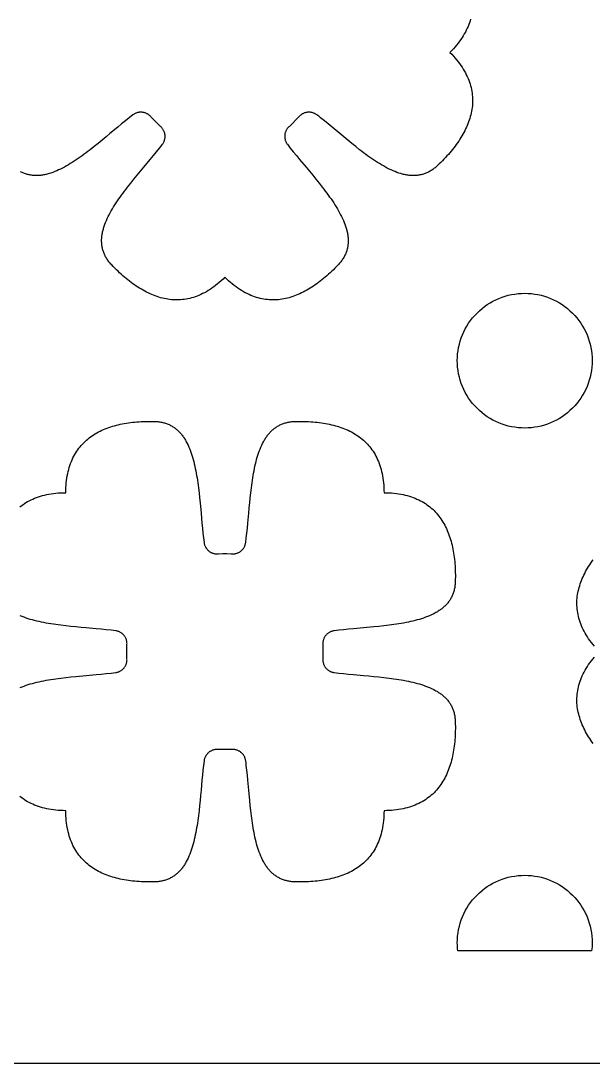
# Model space of a CAD drawing. Extents: x -1268 to 1319, y -900 to 956.
# Drawn here: x 813.5 to 1068.2, y -150 to 314.1 of the extents above; entities that cross this region are included whole.
import ezdxf

# ---------------------------------------------------------------- set-up
doc = ezdxf.new("R2010")
doc.units = 0
doc.layers.add('LAYER_1', color=7, linetype='CONTINUOUS')

msp = doc.modelspace()

# ---------------------------------------------------------------- linework, layer by layer
at = {"layer": 'LAYER_1'}
msp.add_lwpolyline([(320.92, -150), (1220.92, -150), (1220.92, 750), (320.92, 750)], close=True, dxfattribs=at)
for points in [[(1013.62, 314.84), (1013.38, 314.02), (1013.11, 313.2), (1012.81, 312.38), (1012.48, 311.56), (1012.11, 310.73), (1011.72, 309.91), (1011.3, 309.08), (1010.84, 308.26), (1010.35, 307.43), (1009.83, 306.61), (1009.27, 305.78), (1008.69, 304.96), (1008.06, 304.13), (1007.41, 303.3), (1006.72, 302.48), (1005.99, 301.65), (1005.23, 300.83), (1004.43, 300), (1005.23, 299.17), (1005.99, 298.35), (1006.72, 297.52), (1007.41, 296.7), (1008.06, 295.87), (1008.69, 295.04), (1009.27, 294.22), (1009.83, 293.39), (1010.35, 292.57), (1010.84, 291.74), (1011.3, 290.92), (1011.72, 290.09), (1012.11, 289.27), (1012.48, 288.44), (1012.81, 287.62), (1013.11, 286.8), (1013.38, 285.98), (1013.62, 285.16), (1013.83, 284.34), (1014.01, 283.52), (1014.16, 282.7), (1014.29, 281.89), (1014.39, 281.07), (1014.46, 280.26), (1014.5, 279.44), (1014.52, 278.63), (1014.5, 277.82), (1014.47, 277.02), (1014.41, 276.21), (1014.32, 275.41), (1014.2, 274.6), (1014.07, 273.8), (1013.91, 273), (1013.72, 272.21), (1013.51, 271.41), (1013.28, 270.62), (1013.03, 269.83), (1012.75, 269.04), (1012.45, 268.26), (1012.13, 267.48), (1011.79, 266.7), (1011.42, 265.92), (1011.04, 265.14), (1010.64, 264.37), (1010.21, 263.6), (1009.77, 262.84), (1009.31, 262.07), (1008.83, 261.31), (1008.33, 260.56), (1007.81, 259.8), (1007.28, 259.05), (1006.73, 258.3), (1006.16, 257.56), (1005.58, 256.82), (1004.98, 256.08), (1004.36, 255.35), (1003.73, 254.62), (1003.08, 253.9), (1002.42, 253.18), (1001.75, 252.46), (1001.06, 251.74), (1000.36, 251.04), (999.64, 250.33), (998.91, 249.63), (998.56, 249.3), (998.2, 248.99), (997.85, 248.69), (997.49, 248.4), (997.13, 248.13), (996.76, 247.86), (996.4, 247.62), (996.03, 247.38), (995.66, 247.16), (995.29, 246.95), (994.92, 246.75), (994.54, 246.57), (994.16, 246.39), (993.79, 246.23), (993.4, 246.08), (993.02, 245.94), (992.64, 245.82), (992.25, 245.7), (991.87, 245.6), (991.48, 245.51), (991.09, 245.43), (990.69, 245.36), (990.3, 245.3), (989.9, 245.25), (989.51, 245.21), (989.11, 245.18), (988.71, 245.17), (988.31, 245.16), (987.9, 245.16), (987.5, 245.17), (987.09, 245.19), (986.68, 245.23), (986.28, 245.27), (985.87, 245.32), (985.45, 245.38), (985.04, 245.45), (984.63, 245.52), (984.21, 245.61), (983.8, 245.7), (983.38, 245.81), (982.96, 245.92), (982.54, 246.04), (981.7, 246.3), (980.85, 246.6), (980, 246.92), (979.15, 247.28), (978.29, 247.66), (977.43, 248.07), (976.57, 248.5), (975.7, 248.96), (974.83, 249.44), (973.96, 249.95), (973.09, 250.48), (972.21, 251.02), (971.33, 251.59), (970.45, 252.18), (969.57, 252.78), (968.69, 253.4), (967.81, 254.03), (966.93, 254.68), (966.04, 255.34), (965.16, 256.01), (964.27, 256.69), (962.5, 258.08), (960.74, 259.51), (958.98, 260.95), (955.47, 263.86), (952, 266.76), (950.28, 268.18), (948.57, 269.56), (946.88, 270.91), (946.05, 271.57), (945.21, 272.21), (944.98, 272.38), (944.74, 272.54), (944.5, 272.68), (944.25, 272.81), (943.99, 272.92), (943.74, 273.03), (943.48, 273.12), (943.21, 273.19), (942.95, 273.26), (942.68, 273.31), (942.41, 273.35), (942.14, 273.38), (941.87, 273.39), (941.6, 273.39), (941.33, 273.38), (941.07, 273.36), (940.8, 273.32), (940.53, 273.27), (940.27, 273.21), (940.01, 273.14), (939.75, 273.06), (939.5, 272.96), (939.25, 272.85), (939.01, 272.73), (938.77, 272.6), (938.53, 272.45), (938.3, 272.29), (938.08, 272.12), (937.87, 271.94), (937.66, 271.75), (937.46, 271.55), (937.27, 271.33), (932.99, 267.05), (932.77, 266.86), (932.57, 266.66), (932.38, 266.45), (932.19, 266.24), (932.03, 266.01), (931.87, 265.79), (931.72, 265.55), (931.59, 265.31), (931.47, 265.07), (931.36, 264.82), (931.26, 264.57), (931.18, 264.31), (931.11, 264.05), (931.05, 263.79), (931, 263.52), (930.96, 263.25), (930.94, 262.98), (930.93, 262.72), (930.93, 262.45), (930.94, 262.18), (930.97, 261.91), (931.01, 261.64), (931.06, 261.37), (931.12, 261.11), (931.2, 260.84), (931.29, 260.58), (931.4, 260.33), (931.51, 260.07), (931.64, 259.82), (931.78, 259.58), (931.94, 259.34), (932.11, 259.11), (933.41, 257.43), (934.76, 255.75), (936.14, 254.04), (937.56, 252.32), (940.46, 248.85), (941.92, 247.1), (943.37, 245.34), (944.81, 243.58), (946.24, 241.81), (947.63, 240.05), (948.31, 239.16), (948.98, 238.28), (949.64, 237.39), (950.29, 236.51), (950.92, 235.63), (951.54, 234.75), (952.14, 233.87), (952.73, 232.99), (953.3, 232.11), (953.84, 231.23), (954.37, 230.36), (954.88, 229.49), (955.36, 228.62), (955.82, 227.75), (956.25, 226.89), (956.66, 226.03), (957.04, 225.17), (957.4, 224.32), (957.72, 223.47), (958.02, 222.62), (958.28, 221.78), (958.4, 221.36), (958.51, 220.94), (958.62, 220.52), (958.71, 220.11), (958.8, 219.69), (958.87, 219.28), (958.94, 218.86), (959, 218.45), (959.05, 218.04), (959.09, 217.64), (959.12, 217.23), (959.15, 216.82), (959.16, 216.42), (959.16, 216.01), (959.15, 215.61), (959.14, 215.21), (959.11, 214.81), (959.07, 214.42), (959.02, 214.02), (958.96, 213.63), (958.89, 213.23), (958.81, 212.84), (958.72, 212.45), (958.62, 212.07), (958.5, 211.68), (958.37, 211.3), (958.24, 210.91), (958.09, 210.53), (957.93, 210.15), (957.75, 209.78), (957.57, 209.4), (957.37, 209.03), (957.16, 208.66), (956.94, 208.29), (956.7, 207.92), (956.45, 207.56), (956.19, 207.19), (955.92, 206.83), (955.63, 206.47), (955.33, 206.12), (955.02, 205.76), (954.69, 205.41), (953.99, 204.68), (953.28, 203.96), (952.57, 203.26), (951.86, 202.57), (951.14, 201.9), (950.42, 201.24), (949.7, 200.59), (948.97, 199.96), (948.23, 199.34), (947.5, 198.74), (946.76, 198.16), (946.01, 197.59), (945.27, 197.04), (944.52, 196.5), (943.76, 195.99), (943.01, 195.49), (942.25, 195.01), (941.48, 194.55), (940.72, 194.11), (939.95, 193.68), (939.18, 193.28), (938.4, 192.9), (937.62, 192.53), (936.84, 192.19), (936.06, 191.87), (935.28, 191.57), (934.49, 191.29), (933.7, 191.04), (932.91, 190.81), (932.11, 190.6), (931.31, 190.41), (930.52, 190.25), (929.72, 190.11), (928.91, 190), (928.11, 189.91), (927.3, 189.85), (926.5, 189.81), (925.69, 189.8), (924.88, 189.82), (924.06, 189.86), (923.25, 189.93), (922.43, 190.03), (921.62, 190.15), (920.8, 190.31), (919.98, 190.49), (919.16, 190.7), (918.34, 190.94), (917.52, 191.21), (916.7, 191.51), (915.88, 191.84), (915.05, 192.21), (914.23, 192.6), (913.4, 193.02), (912.58, 193.48), (911.75, 193.97), (910.93, 194.49), (910.1, 195.05), (909.27, 195.63), (908.45, 196.26), (907.62, 196.91), (906.8, 197.6), (905.97, 198.33), (905.14, 199.09), (904.32, 199.89), (903.49, 199.09), (902.67, 198.33), (901.84, 197.6), (901.02, 196.91), (900.19, 196.26), (899.36, 195.63), (898.54, 195.05), (897.71, 194.49), (896.89, 193.97), (896.06, 193.48), (895.24, 193.02), (894.41, 192.6), (893.59, 192.21), (892.76, 191.84), (891.94, 191.51), (891.12, 191.21), (890.3, 190.94), (889.48, 190.7), (888.66, 190.49), (887.84, 190.31), (887.02, 190.15), (886.2, 190.03), (885.39, 189.93), (884.58, 189.86), (883.76, 189.82), (882.95, 189.8), (882.14, 189.81), (881.34, 189.85), (880.53, 189.91), (879.72, 190), (878.92, 190.11), (878.12, 190.25), (877.32, 190.41), (876.53, 190.6), (875.73, 190.81), (874.94, 191.04), (874.15, 191.29), (873.36, 191.57), (872.58, 191.87), (871.79, 192.19), (871.01, 192.53), (870.24, 192.9), (869.46, 193.28), (868.69, 193.68), (867.92, 194.11), (867.16, 194.55), (866.39, 195.01), (865.63, 195.49), (864.87, 195.99), (864.12, 196.5), (863.37, 197.04), (862.62, 197.59), (861.88, 198.16), (861.14, 198.74), (860.4, 199.34), (859.67, 199.96), (858.94, 200.59), (858.22, 201.24), (857.49, 201.9), (856.78, 202.57), (856.06, 203.26), (855.35, 203.96), (854.65, 204.68), (853.95, 205.41), (853.62, 205.76), (853.31, 206.12), (853.01, 206.47), (852.72, 206.83), (852.44, 207.19), (852.18, 207.56), (851.94, 207.92), (851.7, 208.29), (851.48, 208.66), (851.27, 209.03), (851.07, 209.4), (850.88, 209.78), (850.71, 210.15), (850.55, 210.53), (850.4, 210.91), (850.26, 211.3), (850.14, 211.68), (850.02, 212.07), (849.92, 212.45), (849.83, 212.84), (849.75, 213.23), (849.68, 213.63), (849.62, 214.02), (849.57, 214.42), (849.53, 214.81), (849.5, 215.21), (849.48, 215.61), (849.48, 216.01), (849.48, 216.42), (849.49, 216.82), (849.51, 217.23), (849.55, 217.64), (849.59, 218.04), (849.64, 218.45), (849.7, 218.86), (849.76, 219.28), (849.84, 219.69), (849.93, 220.11), (850.02, 220.52), (850.13, 220.94), (850.24, 221.36), (850.36, 221.78), (850.62, 222.62), (850.92, 223.47), (851.24, 224.32), (851.59, 225.17), (851.98, 226.03), (852.39, 226.89), (852.82, 227.75), (853.28, 228.62), (853.76, 229.49), (854.27, 230.36), (854.8, 231.23), (855.34, 232.11), (855.91, 232.99), (856.49, 233.87), (857.1, 234.75), (857.72, 235.63), (858.35, 236.51), (859, 237.39), (859.66, 238.28), (860.33, 239.16), (861.01, 240.05), (862.4, 241.81), (863.82, 243.58), (865.27, 245.34), (868.18, 248.85), (871.08, 252.32), (872.5, 254.04), (873.88, 255.75), (875.23, 257.43), (875.89, 258.27), (876.53, 259.11), (876.7, 259.34), (876.85, 259.58), (877, 259.82), (877.13, 260.07), (877.24, 260.33), (877.35, 260.58), (877.44, 260.84), (877.51, 261.11), (877.58, 261.37), (877.63, 261.64), (877.67, 261.91), (877.7, 262.18), (877.71, 262.45), (877.71, 262.72), (877.7, 262.98), (877.68, 263.25), (877.64, 263.52), (877.59, 263.79), (877.53, 264.05), (877.46, 264.31), (877.37, 264.57), (877.28, 264.82), (877.17, 265.07), (877.05, 265.31), (876.91, 265.55), (876.77, 265.79), (876.61, 266.01), (876.44, 266.24), (876.26, 266.45), (876.07, 266.66), (875.87, 266.86), (875.65, 267.05), (871.37, 271.33), (871.18, 271.55), (870.98, 271.75), (870.77, 271.94), (870.56, 272.12), (870.33, 272.29), (870.11, 272.45), (869.87, 272.6), (869.63, 272.73), (869.39, 272.85), (869.14, 272.96), (868.89, 273.06), (868.63, 273.14), (868.37, 273.21), (868.1, 273.27), (867.84, 273.32), (867.57, 273.36), (867.3, 273.38), (867.03, 273.39), (866.76, 273.39), (866.49, 273.38), (866.23, 273.35), (865.96, 273.31), (865.69, 273.26), (865.42, 273.19), (865.16, 273.12), (864.9, 273.03), (864.64, 272.92), (864.39, 272.81), (864.14, 272.68), (863.9, 272.54), (863.66, 272.38), (863.43, 272.21), (861.75, 270.91), (860.06, 269.56), (858.36, 268.18), (856.64, 266.76), (853.17, 263.86), (851.42, 262.4), (849.66, 260.95), (847.9, 259.51), (846.13, 258.08), (844.37, 256.69), (843.48, 256.01), (842.6, 255.34), (841.71, 254.68), (840.83, 254.03), (839.95, 253.4), (839.06, 252.78), (838.18, 252.18), (837.31, 251.59), (836.43, 251.02), (835.55, 250.48), (834.68, 249.95), (833.81, 249.44), (832.94, 248.96), (832.07, 248.5), (831.21, 248.07), (830.35, 247.66), (829.49, 247.28), (828.64, 246.92), (827.79, 246.6), (826.94, 246.3), (826.1, 246.04), (825.68, 245.92), (825.26, 245.81), (824.84, 245.7), (824.43, 245.61), (824.01, 245.52), (823.6, 245.45), (823.18, 245.38), (822.77, 245.32), (822.36, 245.27), (821.95, 245.23), (821.55, 245.19), (821.14, 245.17), (820.74, 245.16), (820.33, 245.16), (819.93, 245.17), (819.53, 245.18), (819.13, 245.21), (818.74, 245.25), (818.34, 245.3), (817.95, 245.36), (817.55, 245.43), (817.16, 245.51), (816.77, 245.6), (816.39, 245.7), (816, 245.82), (815.62, 245.94), (815.23, 246.08), (814.85, 246.23), (814.47, 246.39), (814.1, 246.57), (813.72, 246.75), (813.35, 246.95)], [(813.1, 97.65), (813.75, 98.15), (814.41, 98.64), (815.1, 99.11), (815.81, 99.56), (816.54, 99.99), (817.29, 100.4), (818.06, 100.79), (818.85, 101.16), (819.67, 101.51), (820.51, 101.84), (821.37, 102.14), (822.25, 102.42), (823.16, 102.68), (824.09, 102.92), (825.04, 103.14), (826.02, 103.33), (827.02, 103.5), (828.04, 103.64), (829.09, 103.76), (830.16, 103.86), (831.26, 103.93), (832.38, 103.97), (833.53, 103.99), (833.55, 105.14), (833.59, 106.26), (833.67, 107.36), (833.76, 108.43), (833.88, 109.48), (834.03, 110.5), (834.19, 111.5), (834.39, 112.48), (834.6, 113.43), (834.84, 114.36), (835.1, 115.27), (835.38, 116.15), (835.69, 117.01), (836.01, 117.85), (836.36, 118.67), (836.73, 119.46), (837.12, 120.23), (837.53, 120.98), (837.96, 121.71), (838.41, 122.42), (838.88, 123.11), (839.37, 123.77), (839.87, 124.42), (840.4, 125.04), (840.95, 125.65), (841.51, 126.23), (842.09, 126.8), (842.68, 127.34), (843.3, 127.87), (843.93, 128.37), (844.58, 128.86), (845.24, 129.33), (845.92, 129.78), (846.61, 130.21), (847.32, 130.63), (848.05, 131.02), (848.79, 131.4), (849.54, 131.76), (850.3, 132.11), (851.08, 132.43), (851.88, 132.74), (852.68, 133.04), (853.5, 133.31), (854.33, 133.57), (855.18, 133.82), (856.03, 134.05), (856.9, 134.26), (857.78, 134.46), (858.66, 134.64), (859.56, 134.81), (860.47, 134.96), (861.39, 135.1), (862.31, 135.22), (863.25, 135.33), (864.2, 135.43), (865.15, 135.51), (866.11, 135.58), (867.08, 135.64), (868.06, 135.68), (869.04, 135.71), (870.04, 135.73), (871.03, 135.73), (872.04, 135.73), (873.05, 135.71), (873.53, 135.69), (874, 135.66), (874.47, 135.62), (874.93, 135.57), (875.38, 135.51), (875.82, 135.43), (876.25, 135.35), (876.68, 135.26), (877.1, 135.15), (877.51, 135.04), (877.91, 134.92), (878.31, 134.78), (878.7, 134.64), (879.08, 134.48), (879.45, 134.32), (879.82, 134.15), (880.18, 133.97), (880.53, 133.77), (880.88, 133.57), (881.22, 133.36), (881.56, 133.14), (881.88, 132.92), (882.2, 132.68), (882.52, 132.43), (882.82, 132.18), (883.13, 131.92), (883.42, 131.65), (883.71, 131.37), (883.99, 131.08), (884.27, 130.79), (884.54, 130.48), (884.81, 130.17), (885.07, 129.86), (885.32, 129.53), (885.57, 129.2), (885.82, 128.86), (886.05, 128.51), (886.29, 128.16), (886.51, 127.79), (886.74, 127.43), (886.95, 127.05), (887.16, 126.67), (887.57, 125.89), (887.96, 125.08), (888.33, 124.25), (888.69, 123.4), (889.02, 122.52), (889.34, 121.62), (889.65, 120.7), (889.93, 119.77), (890.21, 118.81), (890.47, 117.84), (890.71, 116.85), (890.94, 115.84), (891.16, 114.82), (891.37, 113.78), (891.57, 112.73), (891.75, 111.67), (891.93, 110.6), (892.1, 109.52), (892.26, 108.43), (892.41, 107.33), (892.55, 106.22), (892.82, 103.99), (893.06, 101.73), (893.28, 99.46), (893.7, 94.92), (894.11, 90.42), (894.32, 88.2), (894.55, 86.02), (894.79, 83.87), (894.92, 82.81), (895.05, 81.77), (895.1, 81.48), (895.16, 81.2), (895.23, 80.93), (895.31, 80.66), (895.41, 80.4), (895.52, 80.15), (895.64, 79.9), (895.77, 79.66), (895.91, 79.43), (896.06, 79.2), (896.23, 78.98), (896.4, 78.77), (896.58, 78.57), (896.77, 78.38), (896.97, 78.2), (897.17, 78.02), (897.39, 77.86), (897.61, 77.71), (897.84, 77.56), (898.07, 77.43), (898.32, 77.31), (898.56, 77.2), (898.82, 77.1), (899.08, 77.01), (899.34, 76.94), (899.61, 76.87), (899.88, 76.82), (900.16, 76.79), (900.43, 76.76), (900.72, 76.75), (901, 76.76), (901.29, 76.77), (901.54, 76.79), (903.39, 76.87), (905.25, 76.87), (907.1, 76.79), (907.35, 76.77), (907.64, 76.76), (907.92, 76.75), (908.2, 76.76), (908.48, 76.79), (908.76, 76.82), (909.03, 76.87), (909.3, 76.94), (909.56, 77.01), (909.82, 77.1), (910.07, 77.2), (910.32, 77.31), (910.56, 77.43), (910.8, 77.56), (911.03, 77.71), (911.25, 77.86), (911.46, 78.02), (911.67, 78.2), (911.87, 78.38), (912.06, 78.57), (912.24, 78.77), (912.41, 78.98), (912.57, 79.2), (912.73, 79.43), (912.87, 79.66), (913, 79.9), (913.12, 80.15), (913.23, 80.4), (913.32, 80.66), (913.41, 80.93), (913.48, 81.2), (913.54, 81.48), (913.59, 81.77), (913.85, 83.87), (914.09, 86.02), (914.31, 88.2), (914.53, 90.42), (914.94, 94.92), (915.14, 97.19), (915.35, 99.46), (915.58, 101.73), (915.82, 103.99), (916.09, 106.22), (916.23, 107.33), (916.38, 108.43), (916.54, 109.52), (916.71, 110.6), (916.88, 111.67), (917.07, 112.73), (917.27, 113.78), (917.47, 114.82), (917.69, 115.84), (917.93, 116.85), (918.17, 117.84), (918.43, 118.81), (918.7, 119.77), (918.99, 120.7), (919.29, 121.62), (919.61, 122.52), (919.95, 123.4), (920.3, 124.25), (920.68, 125.08), (921.07, 125.89), (921.47, 126.67), (921.69, 127.05), (921.9, 127.43), (922.13, 127.79), (922.35, 128.16), (922.59, 128.51), (922.82, 128.86), (923.07, 129.2), (923.31, 129.53), (923.57, 129.86), (923.83, 130.17), (924.09, 130.48), (924.37, 130.79), (924.64, 131.08), (924.93, 131.37), (925.22, 131.65), (925.51, 131.92), (925.81, 132.18), (926.12, 132.43), (926.44, 132.68), (926.76, 132.92), (927.08, 133.14), (927.42, 133.36), (927.76, 133.57), (928.1, 133.77), (928.46, 133.97), (928.82, 134.15), (929.19, 134.32), (929.56, 134.48), (929.94, 134.64), (930.33, 134.78), (930.73, 134.92), (931.13, 135.04), (931.54, 135.15), (931.96, 135.26), (932.39, 135.35), (932.82, 135.43), (933.26, 135.51), (933.71, 135.57), (934.17, 135.62), (934.63, 135.66), (935.11, 135.69), (935.59, 135.71), (936.6, 135.73), (937.6, 135.73), (938.6, 135.73), (939.59, 135.71), (940.58, 135.68), (941.56, 135.64), (942.53, 135.58), (943.49, 135.51), (944.44, 135.43), (945.39, 135.33), (946.32, 135.22), (947.25, 135.1), (948.17, 134.96), (949.08, 134.81), (949.98, 134.64), (950.86, 134.46), (951.74, 134.26), (952.61, 134.05), (953.46, 133.82), (954.3, 133.57), (955.14, 133.31), (955.95, 133.04), (956.76, 132.74), (957.55, 132.43), (958.33, 132.11), (959.1, 131.76), (959.85, 131.4), (960.59, 131.02), (961.32, 130.63), (962.03, 130.21), (962.72, 129.78), (963.4, 129.33), (964.06, 128.86), (964.71, 128.37), (965.34, 127.87), (965.95, 127.34), (966.55, 126.8), (967.13, 126.23), (967.69, 125.65), (968.24, 125.04), (968.76, 124.42), (969.27, 123.77), (969.76, 123.11), (970.23, 122.42), (970.68, 121.71), (971.11, 120.98), (971.52, 120.23), (971.91, 119.46), (972.28, 118.67), (972.63, 117.85), (972.95, 117.01), (973.26, 116.15), (973.54, 115.27), (973.8, 114.36), (974.04, 113.43), (974.25, 112.48), (974.44, 111.5), (974.61, 110.5), (974.76, 109.48), (974.88, 108.43), (974.97, 107.36), (975.04, 106.26), (975.09, 105.14), (975.11, 103.99), (976.26, 103.97), (977.38, 103.93), (978.48, 103.86), (979.55, 103.76), (980.6, 103.64), (981.62, 103.5), (982.62, 103.33), (983.6, 103.14), (984.55, 102.92), (985.48, 102.68), (986.39, 102.42), (987.27, 102.14), (988.13, 101.84), (988.97, 101.51), (989.78, 101.16), (990.58, 100.79), (991.35, 100.4), (992.1, 99.99), (992.83, 99.56), (993.54, 99.11), (994.22, 98.64), (994.89, 98.15), (995.53, 97.65), (996.16, 97.12), (996.76, 96.58), (997.35, 96.01), (997.91, 95.43), (998.46, 94.84), (998.98, 94.22), (999.49, 93.59), (999.98, 92.94), (1000.45, 92.28), (1000.9, 91.6), (1001.33, 90.91), (1001.74, 90.2), (1002.14, 89.47), (1002.52, 88.74), (1002.88, 87.98), (1003.22, 87.22), (1003.55, 86.44), (1003.86, 85.64), (1004.15, 84.84), (1004.43, 84.02), (1004.69, 83.19), (1004.94, 82.34), (1005.16, 81.49), (1005.38, 80.62), (1005.58, 79.75), (1005.76, 78.86), (1005.93, 77.96), (1006.08, 77.05), (1006.22, 76.13), (1006.34, 75.21), (1006.45, 74.27), (1006.55, 73.32), (1006.63, 72.37), (1006.7, 71.41), (1006.76, 70.44), (1006.8, 69.46), (1006.83, 68.48), (1006.85, 67.48), (1006.85, 66.49), (1006.84, 65.48), (1006.82, 64.47), (1006.81, 63.99), (1006.78, 63.52), (1006.74, 63.05), (1006.69, 62.59), (1006.62, 62.15), (1006.55, 61.7), (1006.47, 61.27), (1006.38, 60.84), (1006.27, 60.43), (1006.16, 60.01), (1006.03, 59.61), (1005.9, 59.21), (1005.76, 58.83), (1005.6, 58.44), (1005.44, 58.07), (1005.27, 57.7), (1005.08, 57.34), (1004.89, 56.99), (1004.69, 56.64), (1004.48, 56.3), (1004.26, 55.97), (1004.03, 55.64), (1003.8, 55.32), (1003.55, 55), (1003.3, 54.7), (1003.03, 54.39), (1002.76, 54.1), (1002.49, 53.81), (1002.2, 53.53), (1001.9, 53.25), (1001.6, 52.98), (1001.29, 52.71), (1000.97, 52.45), (1000.65, 52.2), (1000.31, 51.95), (999.97, 51.71), (999.63, 51.47), (999.27, 51.24), (998.91, 51.01), (998.54, 50.79), (998.17, 50.57), (997.79, 50.36), (997.01, 49.95), (996.2, 49.56), (995.37, 49.19), (994.51, 48.83), (993.64, 48.5), (992.74, 48.18), (991.82, 47.87), (990.88, 47.59), (989.93, 47.31), (988.95, 47.05), (987.96, 46.81), (986.96, 46.58), (985.94, 46.36), (984.9, 46.15), (983.85, 45.95), (982.79, 45.77), (981.72, 45.59), (980.64, 45.42), (979.55, 45.26), (978.45, 45.11), (977.34, 44.97), (975.1, 44.71), (972.85, 44.46), (970.58, 44.24), (966.04, 43.82), (961.54, 43.41), (959.32, 43.2), (957.13, 42.97), (954.99, 42.73), (953.93, 42.6), (952.88, 42.47), (952.6, 42.42), (952.32, 42.36), (952.05, 42.29), (951.78, 42.21), (951.52, 42.11), (951.26, 42), (951.02, 41.88), (950.78, 41.75), (950.54, 41.61), (950.32, 41.46), (950.1, 41.29), (949.89, 41.12), (949.69, 40.94), (949.5, 40.75), (949.32, 40.55), (949.14, 40.35), (948.98, 40.13), (948.82, 39.91), (948.68, 39.68), (948.55, 39.45), (948.43, 39.2), (948.32, 38.96), (948.22, 38.7), (948.13, 38.45), (948.06, 38.18), (947.99, 37.91), (947.94, 37.64), (947.9, 37.37), (947.88, 37.09), (947.87, 36.8), (947.87, 36.52), (947.89, 36.23), (947.89, 30.17), (947.87, 29.89), (947.87, 29.6), (947.88, 29.32), (947.9, 29.04), (947.94, 28.76), (947.99, 28.49), (948.06, 28.22), (948.13, 27.96), (948.22, 27.7), (948.32, 27.45), (948.43, 27.2), (948.55, 26.96), (948.68, 26.72), (948.82, 26.49), (948.98, 26.27), (949.14, 26.06), (949.32, 25.85), (949.5, 25.65), (949.69, 25.46), (949.89, 25.28), (950.1, 25.11), (950.32, 24.95), (950.54, 24.8), (950.78, 24.65), (951.02, 24.52), (951.26, 24.4), (951.52, 24.29), (951.78, 24.2), (952.05, 24.11), (952.32, 24.04), (952.6, 23.98), (952.88, 23.94), (954.99, 23.67), (957.13, 23.43), (959.32, 23.21), (961.54, 22.99), (966.04, 22.59), (968.31, 22.38), (970.58, 22.17), (972.85, 21.94), (975.1, 21.7), (977.34, 21.43), (978.45, 21.29), (979.55, 21.14), (980.64, 20.98), (981.72, 20.81), (982.79, 20.64), (983.85, 20.45), (984.9, 20.25), (985.94, 20.05), (986.96, 19.83), (987.96, 19.59), (988.95, 19.35), (989.93, 19.09), (990.88, 18.82), (991.82, 18.53), (992.74, 18.23), (993.64, 17.91), (994.51, 17.57), (995.37, 17.22), (996.2, 16.85), (997.01, 16.46), (997.79, 16.05), (998.17, 15.83), (998.54, 15.62), (998.91, 15.4), (999.27, 15.17), (999.63, 14.94), (999.97, 14.7), (1000.31, 14.45), (1000.65, 14.21), (1000.97, 13.95), (1001.29, 13.69), (1001.6, 13.43), (1001.9, 13.15), (1002.2, 12.88), (1002.49, 12.59), (1002.76, 12.3), (1003.03, 12.01), (1003.3, 11.71), (1003.55, 11.4), (1003.8, 11.09), (1004.03, 10.77), (1004.26, 10.44), (1004.48, 10.1), (1004.69, 9.76), (1004.89, 9.42), (1005.08, 9.06), (1005.27, 8.7), (1005.44, 8.33), (1005.6, 7.96), (1005.76, 7.58), (1005.9, 7.19), (1006.03, 6.79), (1006.16, 6.39), (1006.27, 5.98), (1006.38, 5.56), (1006.47, 5.13), (1006.55, 4.7), (1006.62, 4.26), (1006.69, 3.81), (1006.74, 3.35), (1006.78, 2.89), (1006.81, 2.41), (1006.82, 1.93), (1006.84, 0.92), (1006.85, -0.08), (1006.85, -1.08), (1006.83, -2.07), (1006.8, -3.06), (1006.76, -4.03), (1006.7, -5), (1006.63, -5.97), (1006.55, -6.92), (1006.45, -7.87), (1006.34, -8.8), (1006.22, -9.73), (1006.08, -10.65), (1005.93, -11.56), (1005.76, -12.45), (1005.58, -13.34), (1005.38, -14.22), (1005.16, -15.09), (1004.94, -15.94), (1004.69, -16.78), (1004.43, -17.61), (1004.15, -18.43), (1003.86, -19.24), (1003.55, -20.03), (1003.22, -20.81), (1002.88, -21.58), (1002.52, -22.33), (1002.14, -23.07), (1001.74, -23.8), (1001.33, -24.5), (1000.9, -25.2), (1000.45, -25.88), (999.98, -26.54), (999.49, -27.19), (998.98, -27.82), (998.46, -28.43), (997.91, -29.03), (997.35, -29.61), (996.76, -30.17), (996.16, -30.72), (995.53, -31.24), (994.89, -31.75), (994.22, -32.24), (993.54, -32.71), (992.83, -33.16), (992.1, -33.59), (991.35, -34), (990.58, -34.39), (989.78, -34.76), (988.97, -35.1), (988.13, -35.43), (987.27, -35.74), (986.39, -36.02), (985.48, -36.28), (984.55, -36.52), (983.6, -36.73), (982.62, -36.92), (981.62, -37.09), (980.6, -37.24), (979.55, -37.36), (978.48, -37.45), (977.38, -37.52), (976.26, -37.57), (975.11, -37.59), (975.09, -38.74), (975.04, -39.86), (974.97, -40.95), (974.88, -42.03), (974.76, -43.08), (974.61, -44.1), (974.44, -45.1), (974.25, -46.08), (974.04, -47.03), (973.8, -47.96), (973.54, -48.87), (973.26, -49.75), (972.95, -50.61), (972.63, -51.45), (972.28, -52.26), (971.91, -53.06), (971.52, -53.83), (971.11, -54.58), (970.68, -55.31), (970.23, -56.02), (969.76, -56.7), (969.27, -57.37), (968.76, -58.01), (968.24, -58.64), (967.69, -59.24), (967.13, -59.83), (966.55, -60.39), (965.95, -60.94), (965.34, -61.46), (964.71, -61.97), (964.06, -62.46), (963.4, -62.93), (962.72, -63.38), (962.03, -63.81), (961.32, -64.22), (960.59, -64.62), (959.85, -65), (959.1, -65.36), (958.33, -65.7), (957.55, -66.03), (956.76, -66.34), (955.95, -66.63), (955.14, -66.91), (954.3, -67.17), (953.46, -67.41), (952.61, -67.64), (951.74, -67.86), (950.86, -68.05), (949.98, -68.24), (949.08, -68.4), (948.17, -68.56), (947.25, -68.7), (946.32, -68.82), (945.39, -68.93), (944.44, -69.03), (943.49, -69.11), (942.53, -69.18), (941.56, -69.23), (940.58, -69.28), (939.59, -69.31), (938.6, -69.32), (937.6, -69.33), (936.6, -69.32), (935.59, -69.3), (935.11, -69.28), (934.63, -69.26), (934.17, -69.22), (933.71, -69.16), (933.26, -69.1), (932.82, -69.03), (932.39, -68.95), (931.96, -68.85), (931.54, -68.75), (931.13, -68.64), (930.73, -68.51), (930.33, -68.38), (929.94, -68.23), (929.56, -68.08), (929.19, -67.92), (928.82, -67.74), (928.46, -67.56), (928.1, -67.37), (927.76, -67.17), (927.42, -66.96), (927.08, -66.74), (926.76, -66.51), (926.44, -66.27), (926.12, -66.03), (925.81, -65.78), (925.51, -65.51), (925.22, -65.24), (924.93, -64.96), (924.64, -64.68), (924.37, -64.38), (924.09, -64.08), (923.83, -63.77), (923.57, -63.45), (923.31, -63.13), (923.07, -62.79), (922.82, -62.45), (922.59, -62.11), (922.35, -61.75), (922.13, -61.39), (921.9, -61.02), (921.69, -60.65), (921.47, -60.27), (921.07, -59.48), (920.68, -58.68), (920.3, -57.85), (919.95, -56.99), (919.61, -56.12), (919.29, -55.22), (918.99, -54.3), (918.7, -53.36), (918.43, -52.41), (918.17, -51.43), (917.93, -50.44), (917.69, -49.44), (917.47, -48.41), (917.27, -47.38), (917.07, -46.33), (916.88, -45.27), (916.71, -44.2), (916.54, -43.12), (916.38, -42.02), (916.23, -40.92), (916.09, -39.82), (915.82, -37.58), (915.58, -35.33), (915.35, -33.06), (914.94, -28.52), (914.53, -24.02), (914.31, -21.8), (914.09, -19.61), (913.85, -17.46), (913.72, -16.41), (913.59, -15.36), (913.54, -15.08), (913.48, -14.8), (913.41, -14.53), (913.32, -14.26), (913.23, -14), (913.12, -13.74), (913, -13.5), (912.87, -13.26), (912.73, -13.02), (912.57, -12.8), (912.41, -12.58), (912.24, -12.37), (912.06, -12.17), (911.87, -11.98), (911.67, -11.79), (911.46, -11.62), (911.25, -11.46), (911.03, -11.3), (910.8, -11.16), (910.56, -11.03), (910.32, -10.91), (910.07, -10.8), (909.82, -10.7), (909.56, -10.61), (909.3, -10.53), (909.03, -10.47), (908.76, -10.42), (908.48, -10.38), (908.2, -10.36), (907.92, -10.35), (907.64, -10.35), (907.35, -10.37), (901.29, -10.37), (901, -10.35), (900.72, -10.35), (900.43, -10.36), (900.16, -10.38), (899.88, -10.42), (899.61, -10.47), (899.34, -10.53), (899.08, -10.61), (898.82, -10.7), (898.56, -10.8), (898.32, -10.91), (898.07, -11.03), (897.84, -11.16), (897.61, -11.3), (897.39, -11.46), (897.17, -11.62), (896.97, -11.79), (896.77, -11.98), (896.58, -12.17), (896.4, -12.37), (896.23, -12.58), (896.06, -12.8), (895.91, -13.02), (895.77, -13.26), (895.64, -13.5), (895.52, -13.74), (895.41, -14), (895.31, -14.26), (895.23, -14.53), (895.16, -14.8), (895.1, -15.08), (895.05, -15.36), (894.79, -17.46), (894.55, -19.61), (894.32, -21.8), (894.11, -24.02), (893.7, -28.52), (893.5, -30.79), (893.28, -33.06), (893.06, -35.33), (892.82, -37.58), (892.55, -39.82), (892.41, -40.92), (892.26, -42.02), (892.1, -43.12), (891.93, -44.2), (891.75, -45.27), (891.57, -46.33), (891.37, -47.38), (891.16, -48.41), (890.94, -49.44), (890.71, -50.44), (890.47, -51.43), (890.21, -52.41), (889.93, -53.36), (889.65, -54.3), (889.34, -55.22), (889.02, -56.12), (888.69, -56.99), (888.33, -57.85), (887.96, -58.68), (887.57, -59.48), (887.16, -60.27), (886.95, -60.65), (886.74, -61.02), (886.51, -61.39), (886.29, -61.75), (886.05, -62.11), (885.82, -62.45), (885.57, -62.79), (885.32, -63.13), (885.07, -63.45), (884.81, -63.77), (884.54, -64.08), (884.27, -64.38), (883.99, -64.68), (883.71, -64.96), (883.42, -65.24), (883.13, -65.51), (882.82, -65.78), (882.52, -66.03), (882.2, -66.27), (881.88, -66.51), (881.56, -66.74), (881.22, -66.96), (880.88, -67.17), (880.53, -67.37), (880.18, -67.56), (879.82, -67.74), (879.45, -67.92), (879.08, -68.08), (878.7, -68.23), (878.31, -68.38), (877.91, -68.51), (877.51, -68.64), (877.1, -68.75), (876.68, -68.85), (876.25, -68.95), (875.82, -69.03), (875.38, -69.1), (874.93, -69.16), (874.47, -69.22), (874, -69.26), (873.53, -69.28), (873.05, -69.3), (872.04, -69.32), (871.03, -69.33), (870.04, -69.32), (869.04, -69.31), (868.06, -69.28), (867.08, -69.23), (866.11, -69.18), (865.15, -69.11), (864.2, -69.03), (863.25, -68.93), (862.31, -68.82), (861.39, -68.7), (860.47, -68.56), (859.56, -68.4), (858.66, -68.24), (857.78, -68.05), (856.9, -67.86), (856.03, -67.64), (855.18, -67.41), (854.33, -67.17), (853.5, -66.91), (852.68, -66.63), (851.88, -66.34), (851.08, -66.03), (850.3, -65.7), (849.54, -65.36), (848.79, -65), (848.05, -64.62), (847.32, -64.22), (846.61, -63.81), (845.92, -63.38), (845.24, -62.93), (844.58, -62.46), (843.93, -61.97), (843.3, -61.46), (842.68, -60.94), (842.09, -60.39), (841.51, -59.83), (840.95, -59.24), (840.4, -58.64), (839.87, -58.01), (839.37, -57.37), (838.88, -56.7), (838.41, -56.02), (837.96, -55.31), (837.53, -54.58), (837.12, -53.83), (836.73, -53.06), (836.36, -52.26), (836.01, -51.45), (835.69, -50.61), (835.38, -49.75), (835.1, -48.87), (834.84, -47.96), (834.6, -47.03), (834.39, -46.08), (834.19, -45.1), (834.03, -44.1), (833.88, -43.08), (833.76, -42.03), (833.67, -40.95), (833.59, -39.86), (833.55, -38.74), (833.53, -37.59), (832.38, -37.57), (831.26, -37.52), (830.16, -37.45), (829.09, -37.36), (828.04, -37.24), (827.02, -37.09), (826.02, -36.92), (825.04, -36.73), (824.09, -36.52), (823.16, -36.28), (822.25, -36.02), (821.37, -35.74), (820.51, -35.43), (819.67, -35.1), (818.85, -34.76), (818.06, -34.39), (817.29, -34), (816.54, -33.59), (815.81, -33.16), (815.1, -32.71), (814.41, -32.24), (813.75, -31.75), (813.1, -31.24)], [(1068.72, 35.68), (1068.03, 36.51), (1067.37, 37.33), (1066.75, 38.16), (1066.16, 38.98), (1065.61, 39.81), (1065.09, 40.64), (1064.6, 41.46), (1064.14, 42.29), (1063.72, 43.11), (1063.32, 43.93), (1062.96, 44.76), (1062.63, 45.58), (1062.33, 46.4), (1062.06, 47.22), (1061.82, 48.05), (1061.61, 48.86), (1061.43, 49.68), (1061.27, 50.5), (1061.15, 51.32), (1061.05, 52.13), (1060.98, 52.95), (1060.94, 53.76), (1060.92, 54.57), (1060.93, 55.38), (1060.97, 56.19), (1061.03, 56.99), (1061.12, 57.8), (1061.23, 58.6), (1061.37, 59.4), (1061.53, 60.2), (1061.72, 60.99), (1061.92, 61.79), (1062.16, 62.58), (1062.41, 63.37), (1062.69, 64.16), (1062.99, 64.94), (1063.31, 65.73), (1063.65, 66.51), (1064.01, 67.28), (1064.4, 68.06), (1064.8, 68.83), (1065.22, 69.6), (1065.66, 70.37), (1066.13, 71.13), (1066.61, 71.89), (1067.11, 72.65), (1067.62, 73.4), (1068.16, 74.15)], [(813.27, 17.22), (814.12, 17.57), (815, 17.91), (815.9, 18.23), (816.82, 18.53), (817.75, 18.82), (818.71, 19.09), (819.68, 19.35), (820.67, 19.59), (821.68, 19.83), (822.7, 20.05), (823.74, 20.25), (824.79, 20.45), (825.85, 20.64), (826.92, 20.81), (828, 20.98), (829.09, 21.14), (830.19, 21.29), (831.3, 21.43), (833.54, 21.7), (835.79, 21.94), (838.06, 22.17), (842.6, 22.59), (847.1, 22.99), (849.32, 23.21), (851.5, 23.43), (853.65, 23.67), (854.71, 23.8), (855.75, 23.94), (856.04, 23.98), (856.32, 24.04), (856.59, 24.11), (856.86, 24.2), (857.12, 24.29), (857.37, 24.4), (857.62, 24.52), (857.86, 24.65), (858.1, 24.8), (858.32, 24.95), (858.54, 25.11), (858.75, 25.28), (858.95, 25.46), (859.14, 25.65), (859.32, 25.85), (859.5, 26.06), (859.66, 26.27), (859.81, 26.49), (859.96, 26.72), (860.09, 26.96), (860.21, 27.2), (860.32, 27.45), (860.42, 27.7), (860.51, 27.96), (860.58, 28.22), (860.65, 28.49), (860.7, 28.76), (860.73, 29.04), (860.76, 29.32), (860.77, 29.6), (860.76, 29.89), (860.75, 30.17), (860.75, 36.23), (860.76, 36.52), (860.77, 36.8), (860.76, 37.09), (860.73, 37.37), (860.7, 37.64), (860.65, 37.91), (860.58, 38.18), (860.51, 38.45), (860.42, 38.7), (860.32, 38.96), (860.21, 39.2), (860.09, 39.45), (859.96, 39.68), (859.81, 39.91), (859.66, 40.13), (859.5, 40.35), (859.32, 40.55), (859.14, 40.75), (858.95, 40.94), (858.75, 41.12), (858.54, 41.29), (858.32, 41.46), (858.1, 41.61), (857.86, 41.75), (857.62, 41.88), (857.37, 42), (857.12, 42.11), (856.86, 42.21), (856.59, 42.29), (856.32, 42.36), (856.04, 42.42), (855.75, 42.47), (853.65, 42.73), (851.5, 42.97), (849.32, 43.2), (847.1, 43.41), (842.6, 43.82), (840.33, 44.02), (838.06, 44.24), (835.79, 44.46), (833.54, 44.71), (831.3, 44.97), (830.19, 45.11), (829.09, 45.26), (828, 45.42), (826.92, 45.59), (825.85, 45.77), (824.79, 45.95), (823.74, 46.15), (822.7, 46.36), (821.68, 46.58), (820.67, 46.81), (819.68, 47.05), (818.71, 47.31), (817.75, 47.59), (816.82, 47.87), (815.9, 48.18), (815, 48.5), (814.12, 48.83), (813.27, 49.19)], [(1068.16, -7.75), (1067.62, -7), (1067.11, -6.24), (1066.61, -5.49), (1066.13, -4.73), (1065.66, -3.96), (1065.22, -3.2), (1064.8, -2.43), (1064.4, -1.65), (1064.01, -0.88), (1063.65, -0.1), (1063.31, 0.68), (1062.99, 1.46), (1062.69, 2.25), (1062.41, 3.03), (1062.16, 3.82), (1061.92, 4.62), (1061.72, 5.41), (1061.53, 6.21), (1061.37, 7), (1061.23, 7.81), (1061.12, 8.61), (1061.03, 9.41), (1060.97, 10.22), (1060.93, 11.03), (1060.92, 11.84), (1060.94, 12.65), (1060.98, 13.46), (1061.05, 14.27), (1061.15, 15.09), (1061.27, 15.9), (1061.43, 16.72), (1061.61, 17.54), (1061.82, 18.36), (1062.06, 19.18), (1062.33, 20), (1062.63, 20.82), (1062.96, 21.65), (1063.32, 22.47), (1063.72, 23.29), (1064.14, 24.12), (1064.6, 24.94), (1065.09, 25.77), (1065.61, 26.59), (1066.16, 27.42), (1066.75, 28.25), (1067.37, 29.07), (1068.03, 29.9), (1068.72, 30.72)]]:
    msp.add_lwpolyline(points, dxfattribs=at)
for points in [[(1037.72, 192.77, -0.414214), (1067.72, 162.77, -0.414214), (1037.72, 132.77, -0.414214), (1007.72, 162.77, -0.414214)], [(1037.72, -66.36, -0.414214), (1067.72, -96.36, -0.030388), (1067.49, -100), (1007.95, -100, -0.030388), (1007.72, -96.36, -0.414214)]]:
    msp.add_lwpolyline(points, format="xyb", close=True, dxfattribs=at)

doc.saveas('drawing.dxf')
